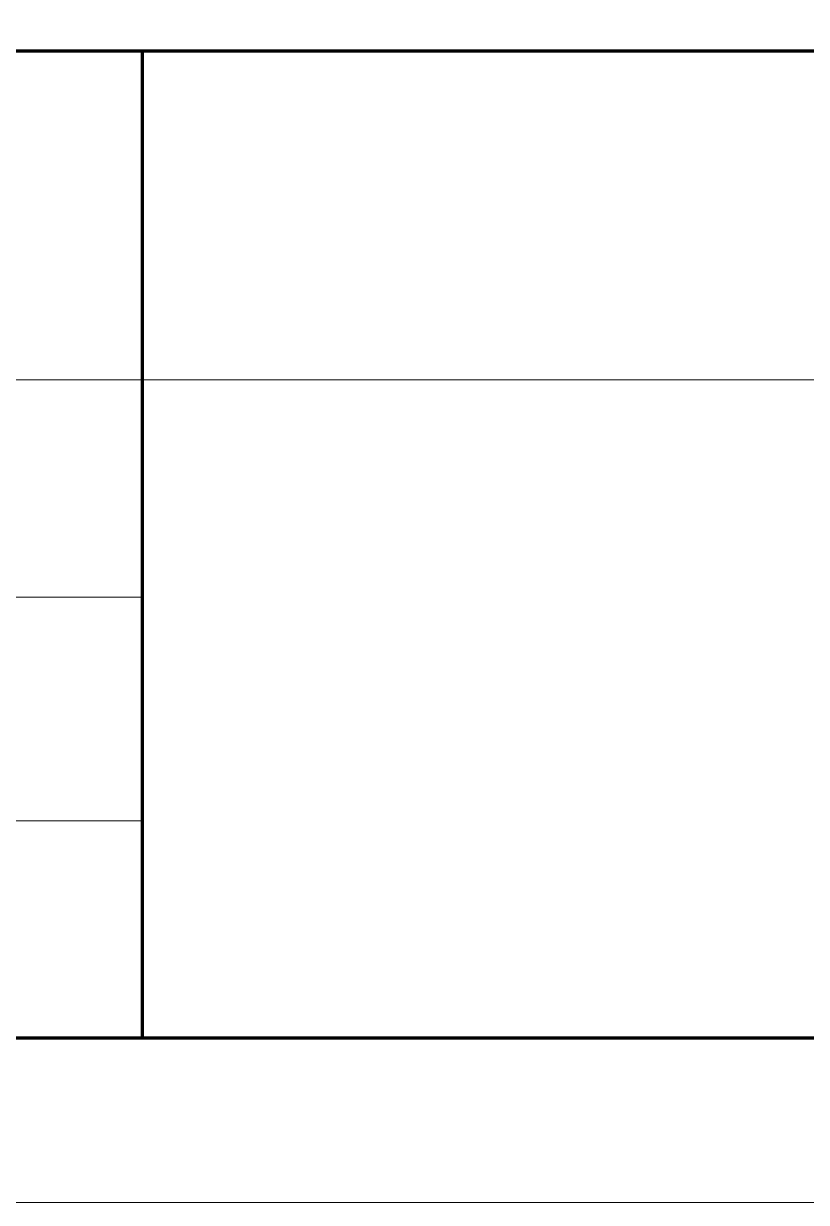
# Model space of a CAD drawing. Header units: millimetres. Extents: x 299 to 719, y 186 to 483.
# Drawn here: x 560.52 to 584.29, y 186.04 to 221.86 of the extents above; entities that cross this region are included whole.
import ezdxf

# ---------------------------------------------------------------- set-up
doc = ezdxf.new("R2010")
doc.units = ezdxf.units.MM
doc.layers.add('-1', color=7, linetype='Continuous', lineweight=0)
doc.layers.add('1', color=7, linetype='Continuous', lineweight=0)

msp = doc.modelspace()

# ---------------------------------------------------------------- linework, layer by layer
at = {"layer": '-1', "color": 7, "linetype": 'Continuous', "lineweight": 70}
for p, q in [((324.117, 221.035), (714.117, 221.035)), ((564.117, 221.035), (564.117, 191.035))]:
    msp.add_line(p, q, dxfattribs=at)
at = {"layer": '-1', "color": 7, "linetype": 'Continuous'}
for p, q in [((464.117, 211.035), (707.117, 211.035)), ((464.117, 204.435), (564.117, 204.435)), ((464.117, 197.635), (564.117, 197.635))]:
    msp.add_line(p, q, dxfattribs=at)
at = {"layer": '-1', "color": 7, "linetype": 'Continuous', "flags": 128}
msp.add_lwpolyline([(299.117, 186.035), (719.117, 186.035), (719.117, 483.035), (299.117, 483.035)], close=True, dxfattribs=at)
at = {"layer": '-1', "color": 7, "lineweight": 70, "flags": 128}
msp.add_lwpolyline([(324.117, 191.035), (714.117, 191.035), (714.117, 478.035), (324.117, 478.035)], close=True, dxfattribs=at)
at = {"layer": '1', "color": 7, "linetype": 'Continuous', "lineweight": 70}
for p, q in [((324.117, 221.035), (714.117, 221.035)), ((564.117, 221.035), (564.117, 191.035))]:
    msp.add_line(p, q, dxfattribs=at)
at = {"layer": '1', "color": 7, "linetype": 'Continuous'}
for p, q in [((464.117, 211.035), (707.117, 211.035)), ((464.117, 204.435), (564.117, 204.435)), ((464.117, 197.635), (564.117, 197.635))]:
    msp.add_line(p, q, dxfattribs=at)
at = {"layer": '1', "color": 7, "linetype": 'Continuous', "flags": 128}
msp.add_lwpolyline([(299.117, 186.035), (719.117, 186.035), (719.117, 483.035), (299.117, 483.035)], close=True, dxfattribs=at)
at = {"layer": '1', "color": 7, "lineweight": 70, "flags": 128}
msp.add_lwpolyline([(324.117, 191.035), (714.117, 191.035), (714.117, 478.035), (324.117, 478.035)], close=True, dxfattribs=at)

doc.saveas('drawing.dxf')
